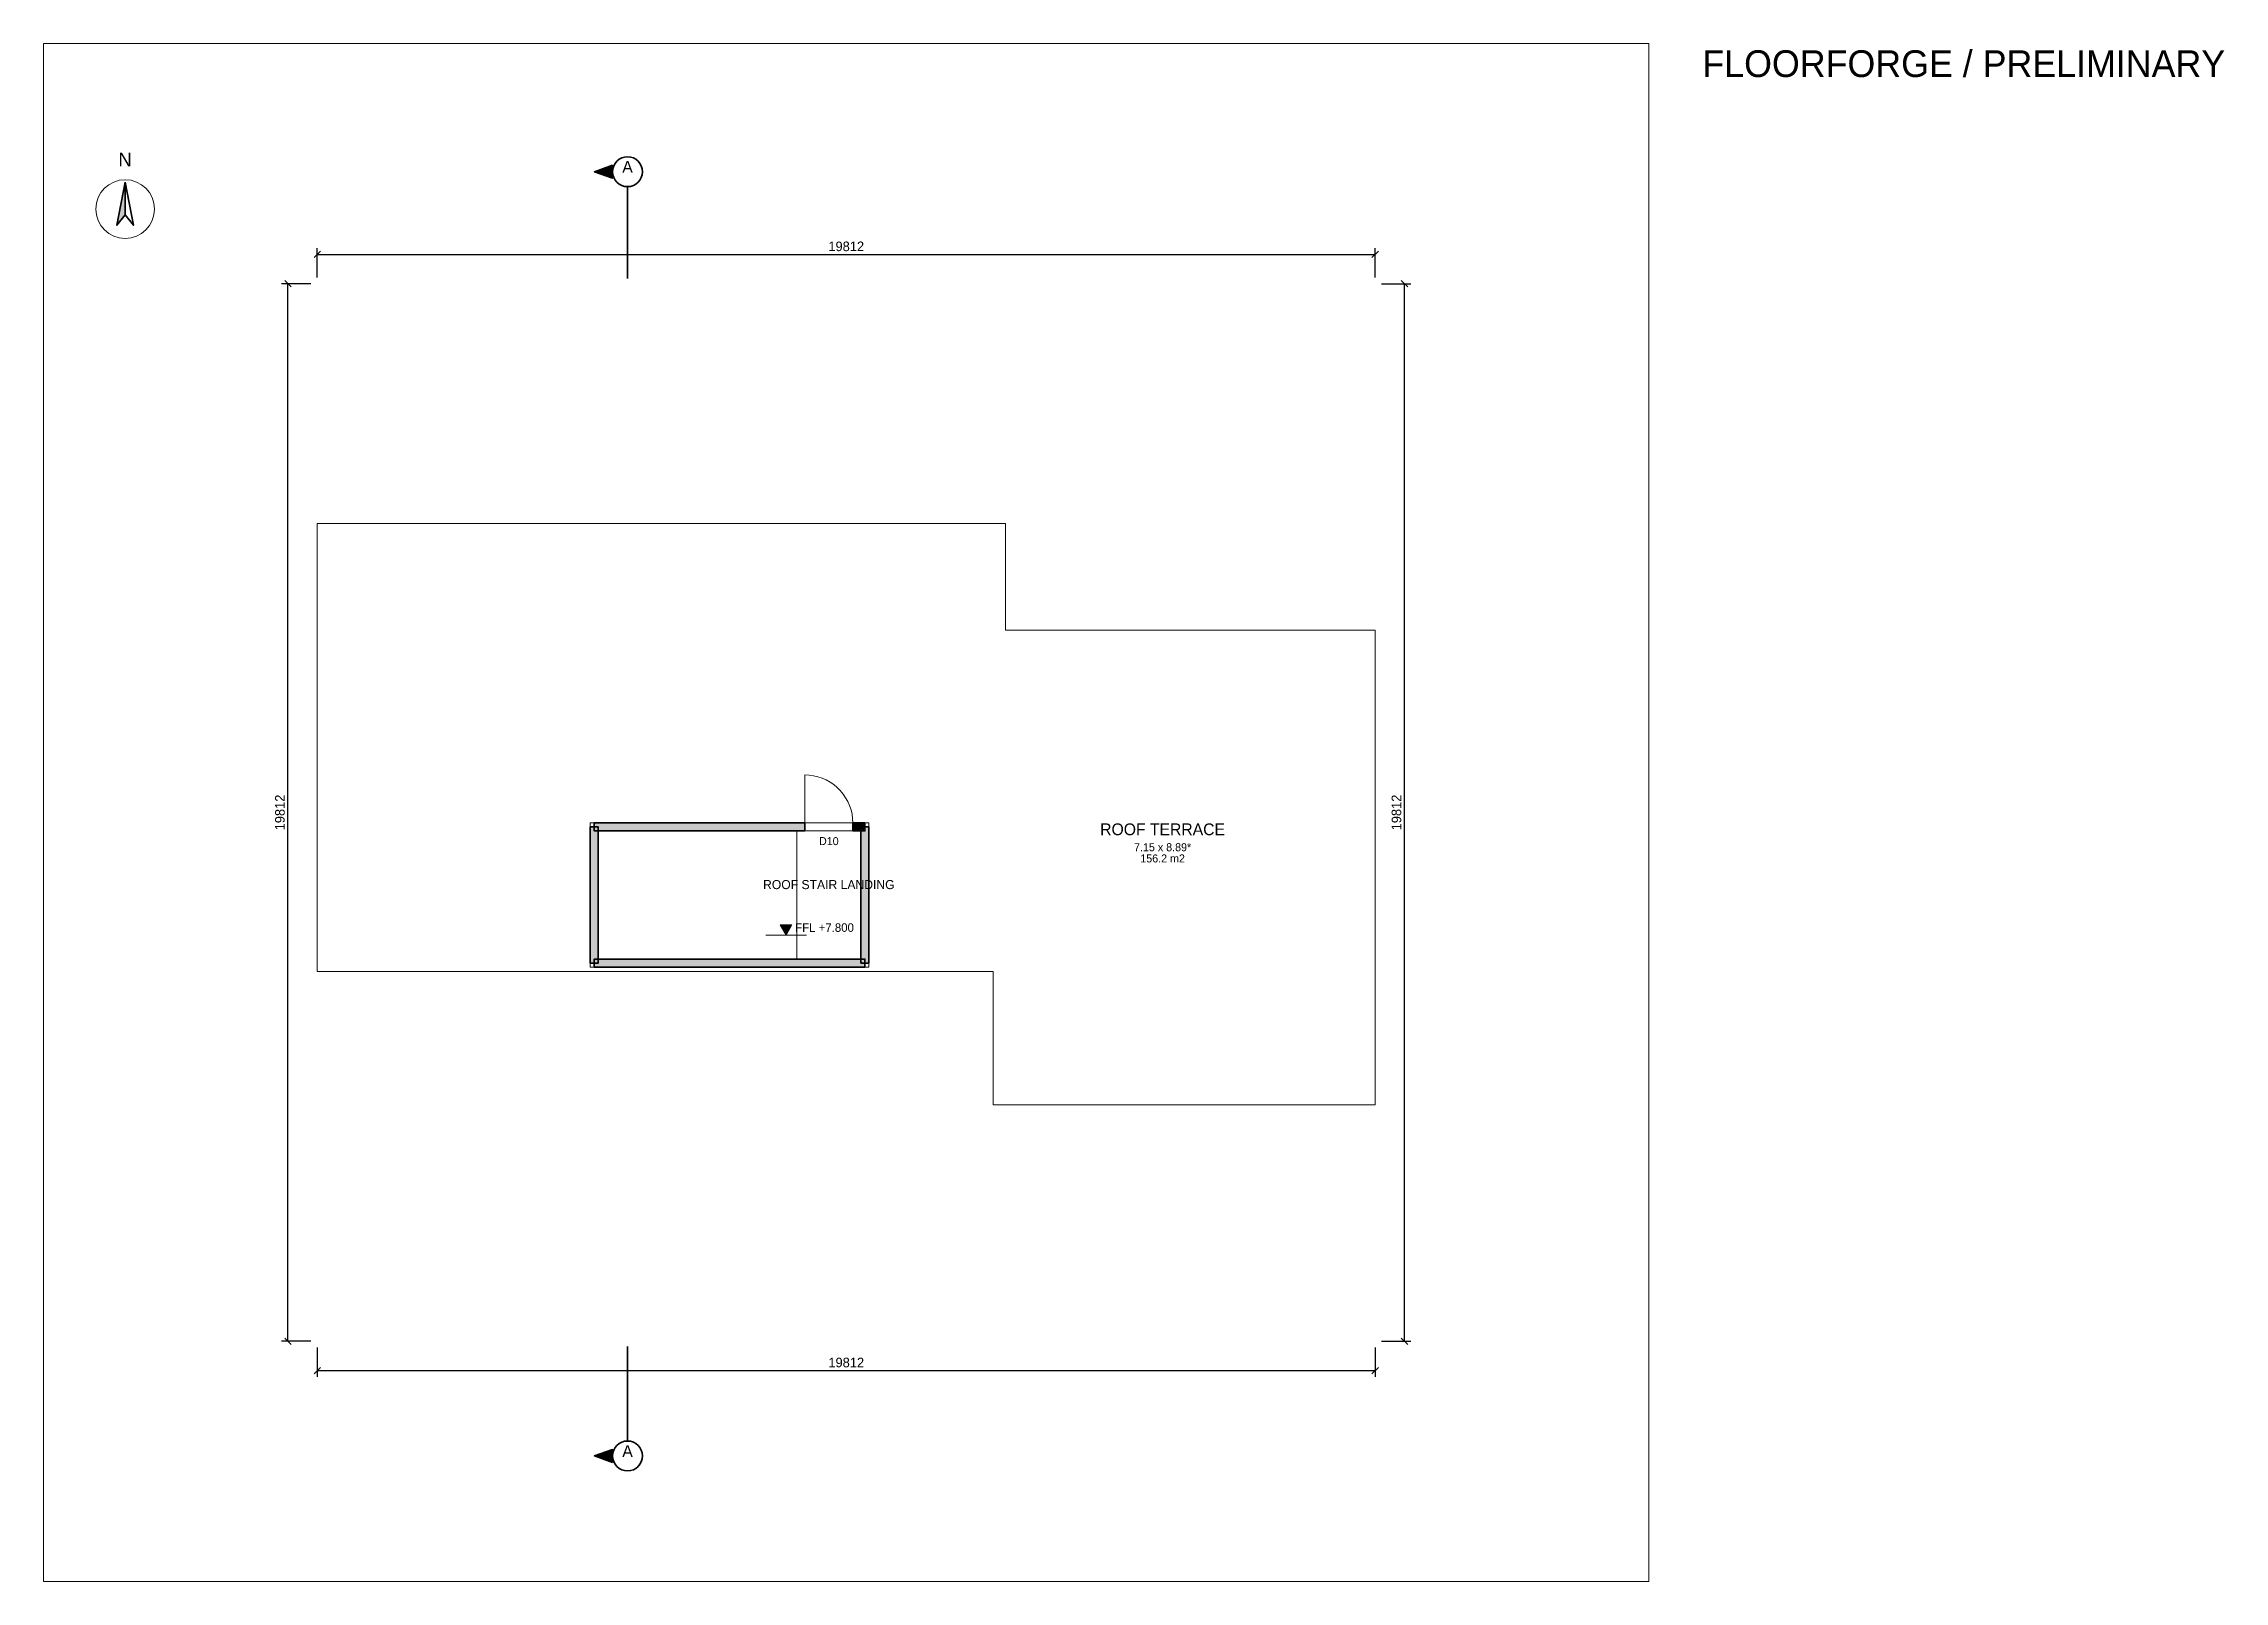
# Paper-space layout 'FLOOR-2' of a CAD drawing. Header units: millimetres. Extents: x 20 to 346, y 30 to 260.
# The model-space entities are those that its viewports show. They can reach past a viewport. Long polylines and large blocks are cut down to what shows.
import ezdxf
from ezdxf.enums import TextEntityAlignment as Align

# ---------------------------------------------------------------- set-up
doc = ezdxf.new("R2010")
doc.units = ezdxf.units.MM
for name, color, linetype, lineweight in [('A-ANNO', 7, 'Continuous', 18), ('A-DIMS', 7, 'Continuous', 13), ('A-DOOR', 3, 'Continuous', 18), ('A-EXT', 30, 'Continuous', 18), ('A-FLOR', 8, 'Continuous', 13), ('A-LEVL', 7, 'Continuous', 13), ('A-SECT', 1, 'Continuous', 35), ('A-TAGS', 1, 'Continuous', 13), ('A-WALL', 7, 'Continuous', 35)]:
    doc.layers.add(name, color=color, linetype=linetype, lineweight=lineweight)
doc.dimstyles.new('FF-ARCH', dxfattribs={"dimtxt": 180, "dimasz": 90, "dimexe": 120, "dimexo": 120, "dimgap": 60, "dimtad": 1, "dimdec": 0, "dimtsz": 60, "dimcen": 2.5, "dimazin": 3, "dimtfac": 1, "dimtmove": 0, "dimatfit": 3})

msp = doc.modelspace()

# ---------------------------------------------------------------- hatches: boundary and pattern name
at = {"layer": 'A-LEVL'}
msp.add_hatch(color=7, dxfattribs=at).paths.add_polyline_path([(72294, 7800), (72514, 7800), (72404, 7610)])
at = {"layer": 'A-SECT'}
for points in [[(69154, 22032), (68814, 21912), (69154, 21792)], [(69154, -2270), (68814, -2150), (69154, -2030)]]:
    msp.add_hatch(color=7, dxfattribs=at).paths.add_polyline_path(points)
at = {"layer": 'A-WALL'}
for points in [[(60024, 21718), (59870, 20909.5), (60024, 21102)], [(68734, 9635), (68884, 9635), (68884, 7085), (68734, 7085), (68734, 9635)], [(68809, 9710), (72754, 9710), (72754, 9560), (68809, 9560), (68809, 9710)], [(73879, 9710), (73879, 9560), (73654, 9560), (73654, 9710), (73879, 9710)], [(73804, 9635), (73954, 9635), (73954, 7085), (73804, 7085), (73804, 9635)], [(68809, 7010), (68809, 7160), (73879, 7160), (73879, 7010), (68809, 7010)]]:
    msp.add_hatch(color=7, dxfattribs=at).paths.add_polyline_path(points)

# ---------------------------------------------------------------- linework, layer by layer
at = {"layer": 'A-ANNO'}
msp.add_circle((60024, 21212), 550, dxfattribs=at)
at = {"layer": 'A-DOOR'}
msp.add_line((72754, 9710), (72754, 10610), dxfattribs=at)
msp.add_lwpolyline([(73654, 9710), (73650.2, 9793), (73638.7, 9875.4), (73619.6, 9956.3), (73593.2, 10035.1), (73559.6, 10111.2), (73519.2, 10183.8), (73472.2, 10252.4), (73419.1, 10316.3), (73360.3, 10375.1), (73296.4, 10428.2), (73227.8, 10475.2), (73155.2, 10515.6), (73079.1, 10549.2), (73000.3, 10575.6), (72919.4, 10594.7), (72837, 10606.2), (72754, 10610)], dxfattribs=at)
at = {"layer": 'A-EXT'}
msp.add_lwpolyline([(68734, 7010), (73954, 7010), (73954, 9710), (68734, 9710)], close=True, dxfattribs=at)
at = {"layer": 'A-FLOR'}
for points in [[(63624, 12675), (63624, 12790), (63624, 15090), (63624, 15205), (63624, 15320), (63854, 15320), (68654, 15320), (68769, 15320), (68884, 15320), (76284, 15320), (76399, 15320), (76514, 15320), (76514, 15090), (76514, 13320), (83206, 13320), (83321, 13320), (83436, 13320), (83436, 13090), (83436, 7690), (83436, 7575), (83436, 7460), (83436, 4660), (83436, 4545), (83436, 4430), (76284, 4430), (76284, 6930), (63624, 6930), (63624, 7160), (63624, 12560)], [(63624, 12675), (63624, 12790), (63624, 15090), (63624, 15205), (63624, 15320), (63854, 15320), (68654, 15320), (68769, 15320), (68884, 15320), (76284, 15320), (76399, 15320), (76514, 15320), (76514, 15090), (76514, 13320), (83206, 13320), (83321, 13320), (83436, 13320), (83436, 13090), (83436, 7690), (83436, 7575), (83436, 7460), (83436, 4660), (83436, 4545), (83436, 4430), (76284, 4430), (76284, 6930), (63624, 6930), (63624, 7160), (63624, 12560), (63624, 12675)], [(68884, 9560), (68884, 7160), (72604, 7160), (72604, 9560), (68884, 9560)], [(73804, 9560), (72604, 9560), (72604, 7160), (73804, 7160)]]:
    msp.add_lwpolyline(points, close=True, dxfattribs=at)
msp.add_lwpolyline([(63624, 12560), (63624, 12675), (63624, 12790), (63624, 15090), (63624, 15205), (63624, 15320), (63854, 15320), (68654, 15320), (68769, 15320), (68884, 15320), (76284, 15320), (76399, 15320), (76514, 15320), (76514, 15090), (76514, 13320), (83206, 13320), (83321, 13320), (83436, 13320), (83436, 13090), (83436, 7690), (83436, 7575), (83436, 7460), (83436, 4660), (83436, 4545), (83436, 4430), (76284, 4430), (76284, 6930), (63624, 6930), (63624, 7160), (63624, 12560)], dxfattribs=at)
at = {"layer": 'A-LEVL'}
msp.add_line((72024, 7610), (72784, 7610), dxfattribs=at)
msp.add_lwpolyline([(72294, 7800), (72514, 7800), (72404, 7610)], close=True, dxfattribs=at)
at = {"layer": 'A-SECT'}
for p, q in [((69434, 21332), (69434, 21632)), ((69434, 19912), (69434, 21332)), ((69434, -100), (69434, -1570)), ((69434, -1570), (69434, -1870))]:
    msp.add_line(p, q, dxfattribs=at)
for points in [[(69154, 22032), (68814, 21912), (69154, 21792)], [(69154, -2270), (68814, -2150), (69154, -2030)]]:
    msp.add_lwpolyline(points, close=True, dxfattribs=at)
for centre in [(69434, 21912), (69434, -2150)]:
    msp.add_circle(centre, 280, dxfattribs=at)
at = {"layer": 'A-WALL'}
for points in [[(60024, 21718), (59870, 20909.5), (60024, 21102)], [(60024, 21718), (60178, 20909.5), (60024, 21102)], [(68734, 9635), (68884, 9635), (68884, 7085), (68734, 7085), (68734, 9635)], [(68809, 9710), (72754, 9710), (72754, 9560), (68809, 9560), (68809, 9710)], [(73879, 9710), (73879, 9560), (73654, 9560), (73654, 9710), (73879, 9710)], [(73804, 9635), (73954, 9635), (73954, 7085), (73804, 7085), (73804, 9635)], [(68809, 7010), (68809, 7160), (73879, 7160), (73879, 7010), (68809, 7010)]]:
    msp.add_lwpolyline(points, close=True, dxfattribs=at)

# ---------------------------------------------------------------- texts
at = {"layer": 'A-ANNO'}
for s, height, p in [('N', 260, (60024, 21932)), ('ROOF TERRACE', 220, (79455.2, 9415.1)), ('7.15 x 8.89*', 150, (79455.2, 9135.6)), ('156.2 m2', 150, (79455.2, 8925.6)), ('ROOF STAIR LANDING', 170, (73204, 8419.5))]:
    msp.add_text(s, height=height, dxfattribs=at).set_placement(p, align=Align.BOTTOM_CENTER)
at = {"layer": 'A-LEVL'}
msp.add_text('FFL +7.800', height=160, dxfattribs=at).set_placement((72574, 7670))
at = {"layer": 'A-SECT'}
for p in [(69434, 21827), (69434, -2235)]:
    msp.add_text('A', height=220, dxfattribs=at).set_placement(p, align=Align.BOTTOM_CENTER)
at = {"layer": 'A-TAGS'}
msp.add_text('D10', height=150, dxfattribs=at).set_placement((73204, 9250), align=Align.BOTTOM_CENTER)

# ---------------------------------------------------------------- dimensions: what is measured, and where the dimension line sits
at = {"layer": 'A-DIMS'}
for base, p1, p2 in [((63624, 20362), (63624, 19812), (83436, 19812)), ((63624, -550), (63624, 0), (83436, 0))]:
    msp.add_linear_dim(base=base, p1=p1, p2=p2, dimstyle='FF-ARCH', dxfattribs=at).render()
for base, p1, p2 in [((63074, 0), (63624, 0), (63624, 19812)), ((83986, 0), (83436, 0), (83436, 19812))]:
    msp.add_linear_dim(base=base, p1=p1, p2=p2, angle=90, dimstyle='FF-ARCH', dxfattribs=at).render()

psp = doc.layouts.new('FLOOR-2')

# ---------------------------------------------------------------- texts
psp.add_text('FLOORFORGE / PRELIMINARY', height=4).set_placement((268, 255))

# ---------------------------------------------------------------- viewports
at = {"layer": 'VIEWPORTS'}
psp.add_viewport(center=(140, 145), size=(240, 230), view_center_point=(73530, 9906), view_height=28812, dxfattribs=at)

doc.saveas('drawing.dxf')
